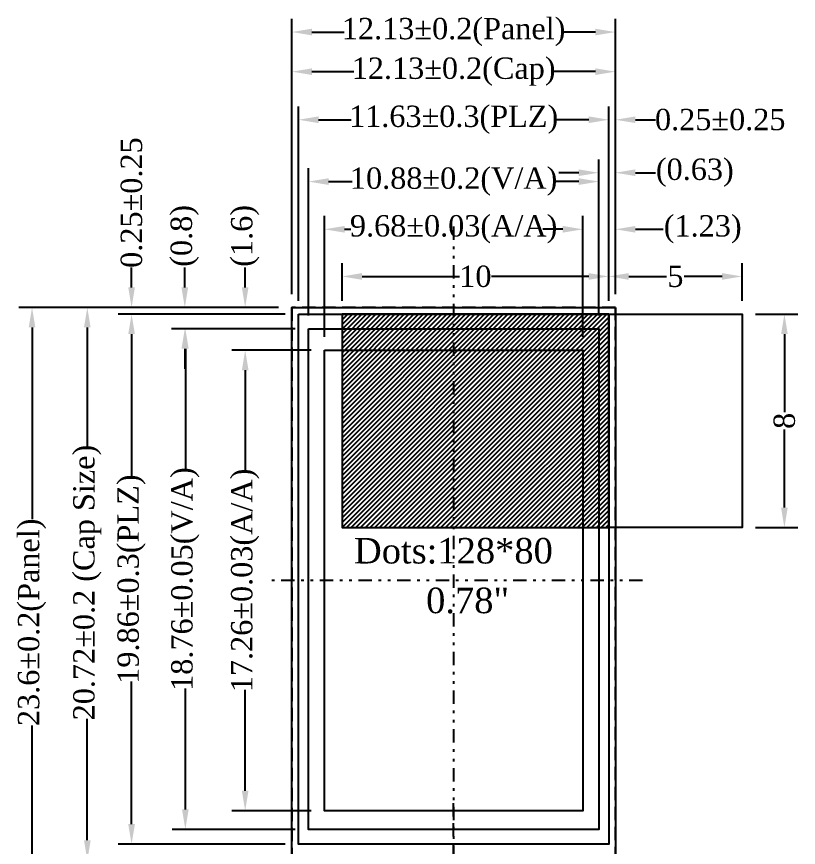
# Model space of a CAD drawing. Extents: x -334 to 152, y -2 to 1135.
# Drawn here: x -333.89 to -304.58, y 45.05 to 76.18 of the extents above; entities that cross this region are included whole.
import ezdxf

# ---------------------------------------------------------------- set-up
doc = ezdxf.new("R2010")
doc.units = 0
doc.header["$MEASUREMENT"] = 0
doc.linetypes.add('DASHED', pattern=[0.75, 0.5, -0.25])
doc.linetypes.add('DIVIDE', pattern=[1.25, 0.5, -0.25, 0, -0.25, 0, -0.25])
doc.layers.add('Dimension', color=7, linetype='Continuous')
doc.styles.get("Standard").update_dxf_attribs({"font": 'times.ttf'})
doc.dimstyles.get("Standard").update_dxf_attribs({"dimtxt": 0.18, "dimasz": 0.18, "dimexe": 0.18, "dimexo": 0.0625, "dimgap": 0.09, "dimtad": 0, "dimtih": 1, "dimtoh": 1, "dimdec": 4, "dimzin": 0, "dimdsep": 46, "dimtxsty": 'Standard', "dimcen": 0.09, "dimadec": 0, "dimazin": 0, "dimtfac": 1, "dimtdec": 4, "dimtofl": 0, "dimtmove": 0, "dimatfit": 3, "dimfxl": 1, "dimtolj": 1, "dimtzin": 0, "dimarcsym": 0})

# ---------------------------------------------------------------- blocks, each defined once
blk = doc.blocks.new('*D96')
at = {"color": 0, "lineweight": -2, "transparency": 16777216}
for p, q in [((-322.343, 64.181), (-322.343, 68.711)), ((-312.663, 64.181), (-312.663, 68.711)), ((-321.593, 68.211), (-321.357, 68.211)), ((-313.413, 68.211), (-313.649, 68.211))]:
    blk.add_line(p, q, dxfattribs=at)
at = {"color": 0, "transparency": 16777216}
for points in [[(-321.593, 68.336), (-321.593, 68.086), (-322.343, 68.211)], [(-313.413, 68.336), (-313.413, 68.086), (-312.663, 68.211)]]:
    blk.add_solid(points, dxfattribs=at)
at = {"layer": 'Defpoints', "color": 0, "transparency": 16777216}
for p in [(-312.663, 68.211), (-322.343, 63.681), (-312.663, 63.681)]:
    blk.add_point(p, dxfattribs=at)
at = {"color": 0, "transparency": 16777216, "insert": (-317.503, 68.211), "char_height": 0.8, "attachment_point": 5}
blk.add_mtext('\\A1;9.68%%P0.03(A/A)', dxfattribs=at)
blk = doc.blocks.new('*D97')
at = {"color": 0, "lineweight": -2, "transparency": 16777216}
for p, q in [((-323.318, 65.531), (-323.318, 72.817)), ((-311.688, 65.531), (-311.688, 72.817)), ((-322.568, 72.317), (-321.344, 72.317)), ((-312.438, 72.317), (-313.662, 72.317))]:
    blk.add_line(p, q, dxfattribs=at)
at = {"color": 0, "transparency": 16777216}
for points in [[(-322.568, 72.442), (-322.568, 72.192), (-323.318, 72.317)], [(-312.438, 72.442), (-312.438, 72.192), (-311.688, 72.317)]]:
    blk.add_solid(points, dxfattribs=at)
at = {"layer": 'Defpoints', "color": 0, "transparency": 16777216}
for p in [(-311.688, 72.317), (-323.318, 65.031), (-311.688, 65.031)]:
    blk.add_point(p, dxfattribs=at)
at = {"color": 0, "transparency": 16777216, "insert": (-317.503, 72.317), "char_height": 0.8, "attachment_point": 5}
blk.add_mtext('\\A1;11.63%%P0.3(PLZ)', dxfattribs=at)
blk = doc.blocks.new('*D98')
at = {"color": 0, "lineweight": -2, "transparency": 16777216}
for p, q in [((-323.568, 65.781), (-323.568, 76.104)), ((-311.438, 65.781), (-311.438, 76.104)), ((-322.818, 75.604), (-321.607, 75.604)), ((-312.188, 75.604), (-313.4, 75.604))]:
    blk.add_line(p, q, dxfattribs=at)
at = {"color": 0, "transparency": 16777216}
for points in [[(-322.818, 75.729), (-322.818, 75.479), (-323.568, 75.604)], [(-312.188, 75.729), (-312.188, 75.479), (-311.438, 75.604)]]:
    blk.add_solid(points, dxfattribs=at)
at = {"layer": 'Defpoints', "color": 0, "transparency": 16777216}
for p in [(-311.438, 75.604), (-323.568, 65.281), (-311.438, 65.281)]:
    blk.add_point(p, dxfattribs=at)
at = {"color": 0, "transparency": 16777216, "insert": (-317.503, 75.604), "char_height": 0.8, "attachment_point": 5}
blk.add_mtext('\\A1;12.13%%P0.2(Panel)', dxfattribs=at)
blk = doc.blocks.new('*D99')
at = {"color": 0, "lineweight": -2, "transparency": 16777216}
for p, q in [((-323.568, 65.781), (-323.568, 74.619)), ((-311.438, 65.781), (-311.438, 74.619)), ((-322.818, 74.119), (-321.246, 74.119)), ((-312.188, 74.119), (-313.76, 74.119))]:
    blk.add_line(p, q, dxfattribs=at)
at = {"color": 0, "transparency": 16777216}
for points in [[(-322.818, 74.244), (-322.818, 73.994), (-323.568, 74.119)], [(-312.188, 74.244), (-312.188, 73.994), (-311.438, 74.119)]]:
    blk.add_solid(points, dxfattribs=at)
at = {"layer": 'Defpoints', "color": 0, "transparency": 16777216}
for p in [(-311.438, 74.119), (-323.568, 65.281), (-311.438, 65.281)]:
    blk.add_point(p, dxfattribs=at)
at = {"color": 0, "transparency": 16777216, "insert": (-317.503, 74.119), "char_height": 0.8, "attachment_point": 5}
blk.add_mtext('\\A1;12.13%%p0.2(Cap)', dxfattribs=at)
blk = doc.blocks.new('*D100')
at = {"color": 0, "lineweight": -2, "transparency": 16777216}
for p, q in [((-312.063, 64.981), (-312.063, 70.831)), ((-311.438, 65.781), (-311.438, 70.831)), ((-312.813, 70.331), (-313.563, 70.331)), ((-310.688, 70.331), (-309.938, 70.331))]:
    blk.add_line(p, q, dxfattribs=at)
at = {"color": 0, "transparency": 16777216}
for points in [[(-312.813, 70.456), (-312.813, 70.206), (-312.063, 70.331)], [(-310.688, 70.456), (-310.688, 70.206), (-311.438, 70.331)]]:
    blk.add_solid(points, dxfattribs=at)
at = {"layer": 'Defpoints', "color": 0, "transparency": 16777216}
for p in [(-311.438, 70.331), (-311.438, 65.281), (-312.063, 64.481)]:
    blk.add_point(p, dxfattribs=at)
at = {"color": 0, "transparency": 16777216, "insert": (-308.46, 70.331), "char_height": 0.8, "attachment_point": 5}
blk.add_mtext('\\A1;(0.63)', dxfattribs=at)
blk = doc.blocks.new('*D101')
at = {"color": 0, "lineweight": -2, "transparency": 16777216}
for p, q in [((-311.688, 65.531), (-311.688, 72.817)), ((-311.438, 65.781), (-311.438, 72.817)), ((-312.438, 72.317), (-313.188, 72.317)), ((-310.688, 72.317), (-309.938, 72.317))]:
    blk.add_line(p, q, dxfattribs=at)
at = {"color": 0, "transparency": 16777216}
for points in [[(-312.438, 72.442), (-312.438, 72.192), (-311.688, 72.317)], [(-310.688, 72.442), (-310.688, 72.192), (-311.438, 72.317)]]:
    blk.add_solid(points, dxfattribs=at)
at = {"layer": 'Defpoints', "color": 0, "transparency": 16777216}
for p in [(-311.438, 72.317), (-311.438, 65.281), (-311.688, 65.031)]:
    blk.add_point(p, dxfattribs=at)
at = {"color": 0, "transparency": 16777216, "insert": (-307.507, 72.317), "char_height": 0.8, "attachment_point": 5}
blk.add_mtext('\\A1;0.25%%p0.25', dxfattribs=at)
blk = doc.blocks.new('*D102')
at = {"color": 0, "lineweight": -2, "transparency": 16777216}
for p, q in [((-312.663, 64.181), (-312.663, 68.711)), ((-311.438, 65.781), (-311.438, 68.711)), ((-313.413, 68.211), (-314.163, 68.211)), ((-310.688, 68.211), (-309.643, 68.211))]:
    blk.add_line(p, q, dxfattribs=at)
at = {"color": 0, "transparency": 16777216}
for points in [[(-313.413, 68.336), (-313.413, 68.086), (-312.663, 68.211)], [(-310.688, 68.336), (-310.688, 68.086), (-311.438, 68.211)]]:
    blk.add_solid(points, dxfattribs=at)
at = {"layer": 'Defpoints', "color": 0, "transparency": 16777216}
for p in [(-311.438, 68.211), (-311.438, 65.281), (-312.663, 63.681)]:
    blk.add_point(p, dxfattribs=at)
at = {"color": 0, "transparency": 16777216, "insert": (-308.164, 68.211), "char_height": 0.8, "attachment_point": 5}
blk.add_mtext('\\A1;(1.23)', dxfattribs=at)
blk = doc.blocks.new('*D103')
at = {"color": 0, "lineweight": -2, "transparency": 16777216}
for p, q in [((-322.843, 63.681), (-325.82, 63.681)), ((-325.32, 62.931), (-325.32, 59.155)), ((-325.32, 47.171), (-325.32, 50.947)), ((-322.843, 46.421), (-325.82, 46.421))]:
    blk.add_line(p, q, dxfattribs=at)
at = {"color": 0, "transparency": 16777216}
for points in [[(-325.445, 62.931), (-325.195, 62.931), (-325.32, 63.681)], [(-325.445, 47.171), (-325.195, 47.171), (-325.32, 46.421)]]:
    blk.add_solid(points, dxfattribs=at)
at = {"layer": 'Defpoints', "color": 0, "transparency": 16777216}
for p in [(-322.343, 63.681), (-325.32, 46.421), (-322.343, 46.421)]:
    blk.add_point(p, dxfattribs=at)
at = {"color": 0, "transparency": 16777216, "insert": (-325.32, 55.051), "char_height": 0.8, "attachment_point": 5, "rotation": 90}
blk.add_mtext('\\A1;17.26%%p0.03(A/A)', dxfattribs=at)
blk = doc.blocks.new('*D104')
at = {"color": 0, "lineweight": -2, "transparency": 16777216}
for p, q in [((-323.443, 64.481), (-328.063, 64.481)), ((-327.563, 63.731), (-327.563, 59.205)), ((-327.563, 46.471), (-327.563, 50.997)), ((-323.443, 45.721), (-328.063, 45.721))]:
    blk.add_line(p, q, dxfattribs=at)
at = {"color": 0, "transparency": 16777216}
for points in [[(-327.688, 63.731), (-327.438, 63.731), (-327.563, 64.481)], [(-327.688, 46.471), (-327.438, 46.471), (-327.563, 45.721)]]:
    blk.add_solid(points, dxfattribs=at)
at = {"layer": 'Defpoints', "color": 0, "transparency": 16777216}
for p in [(-322.943, 64.481), (-327.563, 45.721), (-322.943, 45.721)]:
    blk.add_point(p, dxfattribs=at)
at = {"color": 0, "transparency": 16777216, "insert": (-327.563, 55.101), "char_height": 0.8, "attachment_point": 5, "rotation": 90}
blk.add_mtext('\\A1;18.76%%P0.05(V/A)', dxfattribs=at)
blk = doc.blocks.new('*D105')
at = {"color": 0, "lineweight": -2, "transparency": 16777216}
for p, q in [((-323.818, 65.031), (-330.079, 65.031)), ((-329.579, 64.281), (-329.579, 58.942)), ((-329.579, 45.921), (-329.579, 51.259)), ((-323.818, 45.171), (-330.079, 45.171))]:
    blk.add_line(p, q, dxfattribs=at)
at = {"color": 0, "transparency": 16777216}
for points in [[(-329.704, 64.281), (-329.454, 64.281), (-329.579, 65.031)], [(-329.704, 45.921), (-329.454, 45.921), (-329.579, 45.171)]]:
    blk.add_solid(points, dxfattribs=at)
at = {"layer": 'Defpoints', "color": 0, "transparency": 16777216}
for p in [(-323.318, 65.031), (-329.579, 45.171), (-323.318, 45.171)]:
    blk.add_point(p, dxfattribs=at)
at = {"color": 0, "transparency": 16777216, "insert": (-329.579, 55.101), "char_height": 0.8, "attachment_point": 5, "rotation": 90}
blk.add_mtext('\\A1;19.86%%P0.3(PLZ)', dxfattribs=at)
blk = doc.blocks.new('*D106')
at = {"color": 0, "lineweight": -2, "transparency": 16777216}
for p, q in [((-324.068, 65.281), (-333.812, 65.281)), ((-333.312, 64.531), (-333.312, 57.345)), ((-333.312, 42.431), (-333.312, 49.616)), ((-324.068, 41.681), (-333.812, 41.681))]:
    blk.add_line(p, q, dxfattribs=at)
at = {"color": 0, "transparency": 16777216}
for points in [[(-333.437, 64.531), (-333.187, 64.531), (-333.312, 65.281)], [(-333.437, 42.431), (-333.187, 42.431), (-333.312, 41.681)]]:
    blk.add_solid(points, dxfattribs=at)
at = {"layer": 'Defpoints', "color": 0, "transparency": 16777216}
for p in [(-323.568, 65.281), (-333.312, 41.681), (-323.568, 41.681)]:
    blk.add_point(p, dxfattribs=at)
at = {"color": 0, "transparency": 16777216, "insert": (-333.312, 53.481), "char_height": 0.8, "attachment_point": 5, "rotation": 90}
blk.add_mtext('\\A1;23.6%%p0.2(Panel)', dxfattribs=at)
blk = doc.blocks.new('*D107')
at = {"color": 0, "lineweight": -2, "transparency": 16777216}
for p, q in [((-329.579, 66.031), (-329.579, 66.781)), ((-324.068, 65.281), (-330.079, 65.281)), ((-323.818, 65.031), (-330.079, 65.031)), ((-329.579, 64.281), (-329.579, 63.531))]:
    blk.add_line(p, q, dxfattribs=at)
at = {"color": 0, "transparency": 16777216}
for points in [[(-329.704, 66.031), (-329.454, 66.031), (-329.579, 65.281)], [(-329.704, 64.281), (-329.454, 64.281), (-329.579, 65.031)]]:
    blk.add_solid(points, dxfattribs=at)
at = {"layer": 'Defpoints', "color": 0, "transparency": 16777216}
for p in [(-329.579, 65.281), (-323.568, 65.281), (-323.318, 65.031)]:
    blk.add_point(p, dxfattribs=at)
at = {"color": 0, "transparency": 16777216, "insert": (-329.579, 69.212), "char_height": 0.8, "attachment_point": 5, "rotation": 90}
blk.add_mtext('\\A1;0.25%%p0.25', dxfattribs=at)
blk = doc.blocks.new('*D108')
at = {"color": 0, "lineweight": -2, "transparency": 16777216}
for p, q in [((-327.584, 66.031), (-327.584, 66.781)), ((-324.068, 65.281), (-328.084, 65.281)), ((-323.443, 64.481), (-328.084, 64.481)), ((-327.584, 63.731), (-327.584, 62.981))]:
    blk.add_line(p, q, dxfattribs=at)
at = {"color": 0, "transparency": 16777216}
for points in [[(-327.709, 66.031), (-327.459, 66.031), (-327.584, 65.281)], [(-327.709, 63.731), (-327.459, 63.731), (-327.584, 64.481)]]:
    blk.add_solid(points, dxfattribs=at)
at = {"layer": 'Defpoints', "color": 0, "transparency": 16777216}
for p in [(-327.584, 65.281), (-323.568, 65.281), (-322.943, 64.481)]:
    blk.add_point(p, dxfattribs=at)
at = {"color": 0, "transparency": 16777216, "insert": (-327.584, 67.964), "char_height": 0.8, "attachment_point": 5, "rotation": 90}
blk.add_mtext('\\A1;(0.8)', dxfattribs=at)
blk = doc.blocks.new('*D109')
at = {"color": 0, "lineweight": -2, "transparency": 16777216}
for p, q in [((-325.32, 66.031), (-325.32, 66.781)), ((-324.068, 65.281), (-325.82, 65.281)), ((-322.843, 63.681), (-325.82, 63.681)), ((-325.32, 62.931), (-325.32, 62.181))]:
    blk.add_line(p, q, dxfattribs=at)
at = {"color": 0, "transparency": 16777216}
for points in [[(-325.445, 66.031), (-325.195, 66.031), (-325.32, 65.281)], [(-325.445, 62.931), (-325.195, 62.931), (-325.32, 63.681)]]:
    blk.add_solid(points, dxfattribs=at)
at = {"layer": 'Defpoints', "color": 0, "transparency": 16777216}
for p in [(-325.32, 65.281), (-323.568, 65.281), (-322.343, 63.681)]:
    blk.add_point(p, dxfattribs=at)
at = {"color": 0, "transparency": 16777216, "insert": (-325.32, 67.964), "char_height": 0.8, "attachment_point": 5, "rotation": 90}
blk.add_mtext('\\A1;(1.6)', dxfattribs=at)
blk = doc.blocks.new('*D111')
at = {"color": 0, "lineweight": -2, "transparency": 16777216}
for p, q in [((-321.688, 65.531), (-321.688, 66.944)), ((-311.688, 65.531), (-311.688, 66.944)), ((-320.938, 66.444), (-317.289, 66.444)), ((-312.438, 66.444), (-316.088, 66.444))]:
    blk.add_line(p, q, dxfattribs=at)
at = {"color": 0, "transparency": 16777216}
for points in [[(-320.938, 66.569), (-320.938, 66.319), (-321.688, 66.444)], [(-312.438, 66.569), (-312.438, 66.319), (-311.688, 66.444)]]:
    blk.add_solid(points, dxfattribs=at)
at = {"layer": 'Defpoints', "color": 0, "transparency": 16777216}
for p in [(-311.688, 66.444), (-321.688, 65.031), (-311.688, 65.031)]:
    blk.add_point(p, dxfattribs=at)
at = {"color": 0, "transparency": 16777216, "insert": (-316.688, 66.444), "char_height": 0.8, "attachment_point": 5}
blk.add_mtext('\\A1;10', dxfattribs=at)
blk = doc.blocks.new('*D112')
at = {"color": 0, "lineweight": -2, "transparency": 16777216}
for p, q in [((-311.688, 65.531), (-311.688, 66.944)), ((-306.688, 65.531), (-306.688, 66.944)), ((-310.938, 66.444), (-309.516, 66.444)), ((-307.438, 66.444), (-308.86, 66.444))]:
    blk.add_line(p, q, dxfattribs=at)
at = {"color": 0, "transparency": 16777216}
for points in [[(-310.938, 66.569), (-310.938, 66.319), (-311.688, 66.444)], [(-307.438, 66.569), (-307.438, 66.319), (-306.688, 66.444)]]:
    blk.add_solid(points, dxfattribs=at)
at = {"layer": 'Defpoints', "color": 0, "transparency": 16777216}
for p in [(-306.688, 66.444), (-311.688, 65.031), (-306.688, 65.031)]:
    blk.add_point(p, dxfattribs=at)
at = {"color": 0, "transparency": 16777216, "insert": (-309.188, 66.444), "char_height": 0.8, "attachment_point": 5}
blk.add_mtext('\\A1;5', dxfattribs=at)
blk = doc.blocks.new('*D113')
at = {"color": 0, "lineweight": -2, "transparency": 16777216}
for p, q in [((-306.188, 65.031), (-304.601, 65.031)), ((-305.101, 64.281), (-305.101, 61.356)), ((-305.101, 57.781), (-305.101, 60.705)), ((-306.188, 57.031), (-304.601, 57.031))]:
    blk.add_line(p, q, dxfattribs=at)
at = {"color": 0, "transparency": 16777216}
for points in [[(-305.226, 64.281), (-304.976, 64.281), (-305.101, 65.031)], [(-305.226, 57.781), (-304.976, 57.781), (-305.101, 57.031)]]:
    blk.add_solid(points, dxfattribs=at)
at = {"layer": 'Defpoints', "color": 0, "transparency": 16777216}
for p in [(-306.688, 65.031), (-306.688, 57.031), (-305.101, 57.031)]:
    blk.add_point(p, dxfattribs=at)
at = {"color": 0, "transparency": 16777216, "insert": (-305.101, 61.031), "char_height": 0.8, "attachment_point": 5, "rotation": 90}
blk.add_mtext('\\A1;8', dxfattribs=at)
blk = doc.blocks.new('*D124')
at = {"color": 0, "lineweight": -2, "transparency": 16777216}
for p, q in [((-322.943, 64.981), (-322.943, 70.499)), ((-312.063, 64.981), (-312.063, 70.499)), ((-322.193, 69.999), (-321.312, 69.999)), ((-312.813, 69.999), (-313.695, 69.999))]:
    blk.add_line(p, q, dxfattribs=at)
at = {"color": 0, "transparency": 16777216}
for points in [[(-322.193, 70.124), (-322.193, 69.874), (-322.943, 69.999)], [(-312.813, 70.124), (-312.813, 69.874), (-312.063, 69.999)]]:
    blk.add_solid(points, dxfattribs=at)
at = {"layer": 'Defpoints', "color": 0, "transparency": 16777216}
for p in [(-312.063, 69.999), (-322.943, 64.481), (-312.063, 64.481)]:
    blk.add_point(p, dxfattribs=at)
at = {"color": 0, "transparency": 16777216, "insert": (-317.503, 69.999), "char_height": 0.8, "attachment_point": 5}
blk.add_mtext('\\A1;10.88%%p0.2(V/A)', dxfattribs=at)
blk = doc.blocks.new('*D95')
at = {"layer": 'Defpoints', "color": 0, "transparency": 16777216}
for p in [(-331.239, 65.281), (-323.568, 65.281), (-323.568, 44.561)]:
    blk.add_point(p, dxfattribs=at)
at = {"layer": 'Dimension', "color": 0, "lineweight": -2, "transparency": 16777216}
for p, q in [((-324.068, 65.281), (-331.739, 65.281)), ((-331.239, 64.531), (-331.239, 60.082)), ((-331.239, 45.311), (-331.239, 49.86)), ((-324.068, 44.561), (-331.739, 44.561))]:
    blk.add_line(p, q, dxfattribs=at)
at = {"layer": 'Dimension', "color": 0, "transparency": 16777216}
for points in [[(-331.364, 64.531), (-331.114, 64.531), (-331.239, 65.281)], [(-331.364, 45.311), (-331.114, 45.311), (-331.239, 44.561)]]:
    blk.add_solid(points, dxfattribs=at)
at = {"layer": 'Dimension', "color": 0, "transparency": 16777216, "insert": (-331.239, 54.971), "char_height": 0.8, "attachment_point": 5, "rotation": 90}
blk.add_mtext('\\A1;20.72±0.2 (Cap Size)', dxfattribs=at)

msp = doc.modelspace()

# ---------------------------------------------------------------- hatches: boundary and pattern name
h = msp.add_hatch()
h.set_pattern_fill('ANSI31', color=4, style=0)
h.set_pattern_definition([(45, (-342.10749, -1.56242), (-0.08838835, 0.08838835), [])])
h.paths.add_polyline_path([(-311.68814, 65.03077), (-321.68814, 65.03077), (-321.68814, 57.03077), (-311.68814, 57.03077)])

# ---------------------------------------------------------------- linework, layer by layer
at = {"color": 1, "linetype": 'DIVIDE'}
for p, q in [((-317.50314, 68.32077), (-317.50314, 27.96652)), ((-310.4251, 55.05077), (-324.45721, 55.05077))]:
    msp.add_line(p, q, dxfattribs=at)
at = {"color": 1, "linetype": 'DASHED'}
msp.add_line((-317.50314, 37.20086), (-317.50314, 46.74046), dxfattribs=at)
for points in [[(-311.43814, 65.28077), (-311.43814, 41.68077), (-323.56814, 41.68077), (-323.56814, 65.28077)], [(-322.34314, 63.68077), (-312.66314, 63.68077), (-312.66314, 46.42077), (-322.34314, 46.42077)]]:
    msp.add_lwpolyline(points, close=True)
at = {"linetype": 'DASHED'}
msp.add_lwpolyline([(-323.56814, 65.28077), (-323.56814, 44.56077), (-311.43814, 44.56077), (-311.43814, 65.28077)], close=True, dxfattribs=at)
at = {"color": 6}
msp.add_lwpolyline([(-323.31814, 65.03077), (-311.68814, 65.03077), (-311.68814, 45.17077), (-323.31814, 45.17077)], close=True, dxfattribs=at)
at = {"color": 4}
for points in [[(-311.68814, 65.03077), (-321.68814, 65.03077), (-321.68814, 57.03077), (-311.68814, 57.03077)], [(-311.68814, 65.03077), (-306.68814, 65.03077), (-306.68814, 57.03077), (-311.68814, 57.03077)], [(-322.94314, 64.48077), (-312.06314, 64.48077), (-312.06314, 45.72077), (-322.94314, 45.72077)]]:
    msp.add_lwpolyline(points, close=True, dxfattribs=at)
at = {"color": 0}
msp.add_lwpolyline([(-322.34314, 63.68077), (-312.66314, 63.68077), (-312.66314, 46.42077), (-322.34314, 46.42077)], close=True, dxfattribs=at)

# ---------------------------------------------------------------- texts
for s, p in [(' Dots:128*80', (-321.60158, 55.68613)), ('0.78"', (-318.53547, 53.82388))]:
    msp.add_text(s, height=0.9555).set_placement(p)

# ---------------------------------------------------------------- dimensions: what is measured, and where the dimension line sits
for base, p1, p2, text, override, picture, middle in [((-311.43814, 75.60433), (-323.56814, 65.28077), (-311.43814, 65.28077), '<>%%P0.2(Panel)', {"dimtxt": 0.8, "dimasz": 0.75, "dimexe": 0.5, "dimexo": 0.5, "dimgap": 0.1, "dimtih": 0, "dimtoh": 0, "dimzin": 8, "dimazin": 2, "dimtzin": 8}, '*D98', (-317.50314, 75.60433)), ((-311.43814, 74.11876), (-323.56814, 65.28077), (-311.43814, 65.28077), '<>%%p0.2(Cap)', {"dimtxt": 0.8, "dimasz": 0.75, "dimexe": 0.5, "dimexo": 0.5, "dimgap": 0.1, "dimtih": 0, "dimtoh": 0, "dimzin": 8, "dimazin": 2, "dimtzin": 8}, '*D99', (-317.50314, 74.11876)), ((-311.68814, 72.31677), (-323.31814, 65.03077), (-311.68814, 65.03077), '<>%%P0.3(PLZ)', {"dimtxt": 0.8, "dimasz": 0.75, "dimexe": 0.5, "dimexo": 0.5, "dimgap": 0.1, "dimtih": 0, "dimtoh": 0, "dimzin": 8, "dimazin": 2, "dimtzin": 8}, '*D97', (-317.50314, 72.31677)), ((-311.43814, 72.31677), (-311.68814, 65.03077), (-311.43814, 65.28077), '<>%%p0.25', {"dimtxt": 0.8, "dimasz": 0.75, "dimexe": 0.5, "dimexo": 0.5, "dimgap": 0.1, "dimtih": 0, "dimtoh": 0, "dimdec": 2, "dimzin": 8, "dimazin": 2, "dimtzin": 8}, '*D101', (-307.50707, 72.31677)), ((-311.4381421923, 70.330834158), (-312.0631421923, 64.4807659249), (-311.4381421923, 65.2807659249), '(<>)', {"dimtxt": 0.8, "dimasz": 0.75, "dimexe": 0.5, "dimexo": 0.5, "dimgap": 0.1, "dimtih": 0, "dimtoh": 0, "dimdec": 2, "dimzin": 8, "dimazin": 2, "dimtzin": 8}, '*D100', (-308.4596274122, 70.330834158)), ((-312.06314, 69.99898), (-322.94314, 64.48077), (-312.06314, 64.48077), '<>%%p0.2(V/A)', {"dimtxt": 0.8, "dimasz": 0.75, "dimexe": 0.5, "dimexo": 0.5, "dimgap": 0.1, "dimtih": 0, "dimtoh": 0, "dimzin": 8, "dimazin": 2, "dimtzin": 8}, '*D124', (-317.50314, 69.99898)), ((-312.66314, 68.21064), (-322.34314, 63.68077), (-312.66314, 63.68077), '<>%%P0.03(A/A)', {"dimtxt": 0.8, "dimasz": 0.75, "dimexe": 0.5, "dimexo": 0.5, "dimgap": 0.1, "dimtih": 0, "dimtoh": 0, "dimzin": 8, "dimazin": 2, "dimtzin": 8}, '*D96', (-317.50314, 68.21064))]:
    dim = msp.add_linear_dim(base=base, p1=p1, p2=p2, text=text, dimstyle='Standard', override=override)
    dim.commit()
    dim.dimension.update_dxf_attribs({"geometry": picture, "text_midpoint": middle})
for base, p1, p2, text, override, picture, middle in [((-329.57937, 65.28077), (-323.31814, 65.03077), (-323.56814, 65.28077), '<>%%p0.25', {"dimtxt": 0.8, "dimasz": 0.75, "dimexe": 0.5, "dimexo": 0.5, "dimgap": 0.1, "dimtih": 0, "dimtoh": 0, "dimzin": 8, "dimazin": 2, "dimtzin": 8}, '*D107', (-329.57937, 69.21184)), ((-327.58422, 65.28077), (-322.94314, 64.48077), (-323.56814, 65.28077), '(<>)', {"dimtxt": 0.8, "dimasz": 0.75, "dimexe": 0.5, "dimexo": 0.5, "dimgap": 0.1, "dimtih": 0, "dimtoh": 0, "dimdec": 2, "dimzin": 8, "dimazin": 2, "dimtzin": 8}, '*D108', (-327.58422, 67.96397)), ((-325.31973, 65.28077), (-322.34314, 63.68077), (-323.56814, 65.28077), '(<>)', {"dimtxt": 0.8, "dimasz": 0.75, "dimexe": 0.5, "dimexo": 0.5, "dimgap": 0.1, "dimtih": 0, "dimtoh": 0, "dimdec": 2, "dimzin": 8, "dimazin": 2, "dimtzin": 8}, '*D109', (-325.31973, 67.96397)), ((-333.31247, 41.68077), (-323.56814, 65.28077), (-323.56814, 41.68077), '<>%%p0.2(Panel)', {"dimtxt": 0.8, "dimasz": 0.75, "dimexe": 0.5, "dimexo": 0.5, "dimgap": 0.1, "dimtih": 0, "dimtoh": 0, "dimzin": 8, "dimazin": 2, "dimtzin": 8}, '*D106', (-333.31247, 53.48077)), ((-329.57937, 45.17077), (-323.31814, 65.03077), (-323.31814, 45.17077), '<>%%P0.3(PLZ)', {"dimtxt": 0.8, "dimasz": 0.75, "dimexe": 0.5, "dimexo": 0.5, "dimgap": 0.1, "dimtih": 0, "dimtoh": 0, "dimzin": 8, "dimazin": 2, "dimtzin": 8}, '*D105', (-329.57937, 55.10077)), ((-327.56274, 45.72077), (-322.94314, 64.48077), (-322.94314, 45.72077), '<>%%P0.05(V/A)', {"dimtxt": 0.8, "dimasz": 0.75, "dimexe": 0.5, "dimexo": 0.5, "dimgap": 0.1, "dimtih": 0, "dimtoh": 0, "dimzin": 8, "dimazin": 2, "dimtzin": 8}, '*D104', (-327.56274, 55.10077)), ((-325.31973, 46.42077), (-322.34314, 63.68077), (-322.34314, 46.42077), '<>%%p0.03(A/A)', {"dimtxt": 0.8, "dimasz": 0.75, "dimexe": 0.5, "dimexo": 0.5, "dimgap": 0.1, "dimtih": 0, "dimtoh": 0, "dimzin": 8, "dimazin": 2, "dimtzin": 8}, '*D103', (-325.31973, 55.05077))]:
    dim = msp.add_linear_dim(base=base, p1=p1, p2=p2, angle=90, text=text, dimstyle='Standard', override=override)
    dim.commit()
    dim.dimension.update_dxf_attribs({"geometry": picture, "text_midpoint": middle})
dim = msp.add_linear_dim(base=(-311.4381421923, 68.2106437322), p1=(-312.6631421923, 63.6807659249), p2=(-311.4381421923, 65.2807659249), text='(<>)', dimstyle='Standard', override={"dimtxt": 0.8, "dimasz": 0.75, "dimexe": 0.5, "dimexo": 0.5, "dimgap": 0.1, "dimtih": 0, "dimtoh": 0, "dimdec": 2, "dimzin": 8, "dimazin": 2, "dimtzin": 8})
dim.commit()
dim.dimension.update_dxf_attribs({"geometry": '*D102', "text_midpoint": (-308.1643137857, 68.2106437322), "dimtype": 160})
for base, p1, p2, picture, middle in [((-311.68814, 66.44446), (-321.68814, 65.03077), (-311.68814, 65.03077), '*D111', (-316.68814, 66.44446)), ((-306.68814, 66.44446), (-311.68814, 65.03077), (-306.68814, 65.03077), '*D112', (-309.18814, 66.44446))]:
    dim = msp.add_linear_dim(base=base, p1=p1, p2=p2, dimstyle='Standard', override={"dimtxt": 0.8, "dimasz": 0.75, "dimexe": 0.5, "dimexo": 0.5, "dimgap": 0.1, "dimtih": 0, "dimtoh": 0, "dimzin": 8, "dimazin": 2, "dimtzin": 8})
    dim.commit()
    dim.dimension.update_dxf_attribs({"geometry": picture, "text_midpoint": middle})
dim = msp.add_linear_dim(base=(-305.10112, 57.03077), p1=(-306.68814, 65.03077), p2=(-306.68814, 57.03077), angle=90, dimstyle='Standard', override={"dimtxt": 0.8, "dimasz": 0.75, "dimexe": 0.5, "dimexo": 0.5, "dimgap": 0.1, "dimtih": 0, "dimtoh": 0, "dimzin": 8, "dimazin": 2, "dimtzin": 8})
dim.commit()
dim.dimension.update_dxf_attribs({"geometry": '*D113', "text_midpoint": (-305.10112, 61.03077)})
at = {"layer": 'Dimension'}
dim = msp.add_linear_dim(base=(-331.23948, 65.28077), p1=(-323.56814, 44.56077), p2=(-323.56814, 65.28077), angle=90, text='<> (Cap Size)', dimstyle='Standard', override={"dimtxt": 0.8, "dimasz": 0.75, "dimexe": 0.5, "dimexo": 0.5, "dimgap": 0.1, "dimtih": 0, "dimtoh": 0, "dimzin": 8, "dimazin": 2, "dimtol": 1, "dimtp": 0.2, "dimtm": 0.2, "dimtzin": 8}, dxfattribs=at)
dim.commit()
dim.dimension.update_dxf_attribs({"geometry": '*D95', "text_midpoint": (-331.23948, 54.97106), "dimtype": 160})

doc.saveas('drawing.dxf')
